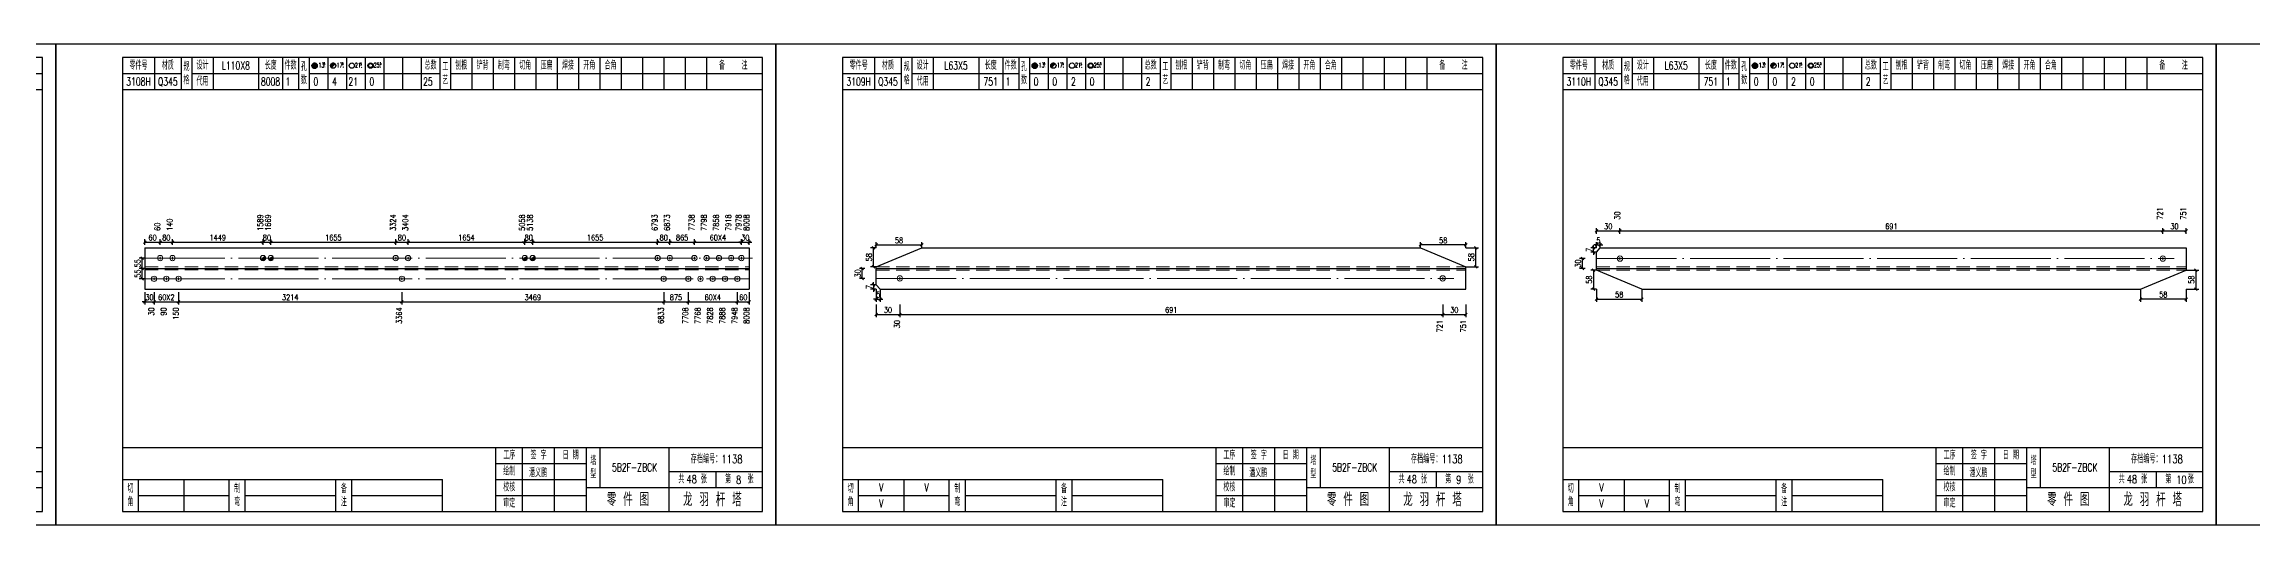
# Model space of a CAD drawing. Header units: millimetres. Extents: x 0 to 30240, y -10896 to -1348.
# Drawn here: x 1886 to 2713, y -9369 to -9189 of the extents above; entities that cross this region are included whole.
import ezdxf
from ezdxf.enums import TextEntityAlignment as Align

# ---------------------------------------------------------------- set-up
doc = ezdxf.new("R2010")
doc.units = ezdxf.units.MM
doc.header["$LTSCALE"] = 20
doc.header["$PDMODE"] = 1
doc.linetypes.add('DASHDOT2X', pattern=[1.75, 1.5, -0.125, 0, -0.125])
doc.linetypes.add('HIDDEN', pattern=[0.375, 0.25, -0.125])
for name, color, linetype, lineweight in [('1', 7, 'Continuous', 25), ('11', 3, 'Continuous', 13), ('2', 1, 'HIDDEN', 13), ('5', 1, 'Continuous', 13), ('7', 2, 'DASHDOT2X', 13)]:
    doc.layers.add(name, color=color, linetype=linetype, lineweight=lineweight)
doc.styles.get("Standard").update_dxf_attribs({"font": 'simplex', "width": 0.7, "bigfont": 'gbhzfs.shx'})
doc.styles.add('SYMBOL_TXT', font='txt.shx', dxfattribs={"width": 0.6})
doc.styles.add('TITLE_TXT', font='simplex.shx', dxfattribs={"width": 0.75, "height": 2.5, "bigfont": 'gbhzfs.shx'})
doc.dimstyles.get("Standard").update_dxf_attribs({"dimtxt": 2.1, "dimasz": 1, "dimexe": 1.05, "dimexo": 0, "dimgap": 0.63, "dimtad": 1, "dimzin": 0, "dimdsep": 46, "dimtxsty": 'standard', "dimblk": 'OBLIQUE', "dimblk1": 'OBLIQUE', "dimblk2": 'OBLIQUE', "dimcen": 0.09, "dimadec": 0, "dimazin": 0, "dimtfac": 1, "dimtdec": 1, "dimtix": 1, "dimtmove": 0, "dimatfit": 3, "dimfxl": 0, "dimtolj": 1, "dimtzin": 0, "dimarcsym": 0})
pattern_1 = [(0, (-3, 0), (0, 0.0125), [])]

# ---------------------------------------------------------------- blocks, each defined once
blk = doc.blocks.new('M12_HOLE')
h = blk.add_hatch()
h.set_pattern_fill('LINE', scale=0.1, style=0)
h.set_pattern_definition(pattern_1)
h.paths.add_polyline_path([(-5, 0, 1), (-1, 0, 1)])
at = {"color": 7}
blk.add_circle((-3, 0), 2, dxfattribs=at)
at = {"color": 7, "attachment_point": 1, "style": 'SYMBOL_TXT'}
for s, insert, char_height, width in [('13\\f??|b0|i0|c0|p54;.', (-0.1, 2.1), 3.5, 5.707), ('5', (3.7, 2.3), 1.8, 2.931)]:
    blk.add_mtext(s, dxfattribs=dict(at, insert=insert, char_height=char_height, width=width))
blk = doc.blocks.new('M16_HOLE')
h = blk.add_hatch()
h.set_pattern_fill('LINE', scale=0.1, style=0)
h.set_pattern_definition(pattern_1)
h.paths.add_polyline_path([(-1.6, 1.4, 0.668179), (-5, 0, 0.198912), (-4.4, -1.4)])
at = {"color": 7}
blk.add_circle((-3, 0), 2, dxfattribs=at)
at = {"color": 7, "attachment_point": 1, "style": 'SYMBOL_TXT'}
for s, insert, char_height, width in [('17.', (-0.4, 2.1), 3.5, 6.316), ('5', (3.6, 2.3), 1.8, 1.822)]:
    blk.add_mtext(s, dxfattribs=dict(at, insert=insert, char_height=char_height, width=width))
blk = doc.blocks.new('M20_HOLE')
at = {"color": 7}
blk.add_circle((-3, 0), 2, dxfattribs=at)
at = {"color": 7, "attachment_point": 1, "style": 'SYMBOL_TXT'}
for s, insert, char_height, width in [('21.', (-0.7, 2), 3.5, 6.074), ('5', (3.3, 2), 1.8, 1.458)]:
    blk.add_mtext(s, dxfattribs=dict(at, insert=insert, char_height=char_height, width=width))
blk = doc.blocks.new('M24_HOLE')
at = {"color": 7}
for radius in [2, 1.5]:
    blk.add_circle((-3, 0), radius, dxfattribs=at)
at = {"color": 7, "attachment_point": 1, "style": 'SYMBOL_TXT'}
for s, insert, char_height, width in [('25.', (-0.7, 2.1), 3.5, 2.429), ('5', (3.9, 2.3), 1.8, 1.944)]:
    blk.add_mtext(s, dxfattribs=dict(at, insert=insert, char_height=char_height, width=width))
blk = doc.blocks.new('JgCard')
for p, q in [((270, 180), (0, 180)), ((0, 180), (0, 0)), ((265, 175), (25, 175)), ((25, 175), (25, 5)), ((37, 175), (37, 163)), ((47, 175), (47, 163)), ((51, 175), (51, 163)), ((59, 175), (59, 163)), ((76, 175), (76, 163)), ((85, 175), (85, 163)), ((91, 175), (91, 163)), ((95, 175), (95, 163)), ((102, 175), (102, 163)), ((109, 175), (109, 163)), ((116, 175), (116, 163)), ((123, 175), (123, 163)), ((130, 175), (130, 163)), ((137, 175), (137, 163)), ((144, 175), (144, 163)), ((148, 175), (148, 163)), ((156, 175), (156, 163)), ((164, 175), (164, 163)), ((172, 175), (172, 163)), ((180, 175), (180, 163)), ((188, 175), (188, 163)), ((196, 175), (196, 163)), ((204, 175), (204, 163)), ((212, 175), (212, 163)), ((220, 175), (220, 163)), ((228, 175), (228, 163)), ((236, 175), (236, 163)), ((244, 175), (244, 163)), ((265, 5), (265, 175)), ((270, 0), (270, 180)), ((25, 169), (47, 169)), ((51, 169), (91, 169)), ((95, 169), (144, 169)), ((148, 169), (265, 169)), ((25, 163), (265, 163)), ((25, 29), (265, 29)), ((165, 5), (165, 29)), ((175, 5), (175, 29)), ((187, 5), (187, 29)), ((199, 5), (199, 29)), ((204, 29), (204, 14)), ((230, 5), (230, 29)), ((25, 17), (145, 17)), ((31, 5), (31, 17)), ((48, 17), (48, 5)), ((65, 5), (65, 17)), ((71, 5), (71, 17)), ((105, 5), (105, 17)), ((111, 5), (111, 17)), ((145, 5), (145, 17)), ((165, 23), (199, 23)), ((165, 17), (199, 17)), ((230, 20), (265, 20)), ((247.5, 20), (247.5, 14)), ((31, 11), (65, 11)), ((71, 11), (105, 11)), ((111, 11), (145, 11)), ((165, 11), (199, 11)), ((199, 14), (265, 14)), ((0, 0), (270, 0)), ((25, 5), (265, 5))]:
    blk.add_line(p, q)
blk.add_lwpolyline([(96.03, 171.99, -1), (98.03, 171.99, -1)], format="xyb", close=True)
blk.add_point((145, 96))
at = {"xscale": 0.5, "yscale": 0.5, "zscale": 0.5}
for name, p in [('M12_HOLE', (98.53, 171.99)), ('M16_HOLE', (105.5, 172)), ('M20_HOLE', (112.5, 172)), ('M24_HOLE', (119.5, 172))]:
    blk.add_blockref(name, p, dxfattribs=at)
at = {"style": 'TITLE_TXT', "width": 0.75}
for s, height, p in [('存档编号：1138', 3.076, (238.02, 23.07)), ('潘义鹏', 3, (177.45, 17.91)), ('龙 羽 杆 塔', 5, (235.17, 6.97))]:
    blk.add_text(s, height=height, dxfattribs=at).set_placement(p)
at = {"attachment_point": 5, "style": 'TITLE_TXT'}
for s, insert, char_height, width in [('长度', (80.5, 172), 3, 8), ('件数', (88, 172), 3, 6), ('总数', (140.5, 172), 3, 7), ('刨根', (152, 172), 3, 8), ('铲背', (160, 172), 3, 8), ('制弯', (168, 172), 3, 8), ('切角', (176, 172), 3, 8), ('开角', (200, 172), 3, 8), ('合角', (208, 172), 3, 8), ('备    注', (254, 172), 3, 22), ('零件号', (31, 172), 3, 15), ('材质', (42, 172), 3, 8), ('规格', (49, 169), 3, 4), ('代用', (55, 166), 3, 8), ('设计', (55, 172), 3, 8), ('孔数', (93, 169), 3, 4), ('工\\P艺', (146, 169), 3, 4), ('压扁', (184, 172), 3, 8), ('焊接', (192, 172), 3, 8), ('工序', (170, 26), 3, 10), ('签 字', (181, 26), 3, 12), ('日 期', (193, 26), 3, 12), ('塔\\P型', (201.5, 21.5), 3, 5), ('绘制', (170, 20), 3, 10), ('共    张', (238.75, 17), 3, 17.5), ('第    张', (256.25, 17), 3, 17.5), ('切\\P角', (28, 11), 3, 6), ('制\\P弯', (68, 11), 3, 6), ('备\\P注', (108, 11), 3, 6), ('校核', (170, 14), 3, 10), ('审定', (170, 8), 3, 10), ('零 件 图', (214.5, 9.5), 5, 31)]:
    blk.add_mtext(s, dxfattribs=dict(at, insert=insert, char_height=char_height, width=width))
blk = doc.blocks.new('M20')
for p, q in [((-0.5, 0), (0.5, 0)), ((0, -0.5), (0, 0.5))]:
    blk.add_line(p, q)
blk.add_circle((0, 0), 1)
blk = doc.blocks.new('M16')
for p, q in [((-0.71, -0.71), (0.71, 0.71)), ((-0.4, 0), (0.4, 0)), ((0, 0.4), (0, -0.4))]:
    blk.add_line(p, q)
blk.add_circle((0, 0), 1)
for radius in [0.8, 0.6, 0.4, 0.2]:
    blk.add_arc((0, 0), radius, 225, 45)
blk = doc.blocks.new('_Oblique')
at = {"color": 0, "linetype": 'ByBlock', "lineweight": -2}
blk.add_line((-0.5, -0.5), (0.5, 0.5), dxfattribs=at)
blk = doc.blocks.new('*D5421')
at = {"layer": '11', "color": 0, "lineweight": -2}
for p, q in [((1923.4, -9285.63), (1922.4, -9285.63)), ((1923.4, -9281.96), (1923.4, -9286.68)), ((1923.4, -9285.63), (1926.84, -9285.63)), ((1926.84, -9281.96), (1926.84, -9286.68)), ((1926.84, -9285.63), (1927.84, -9285.63))]:
    blk.add_line(p, q, dxfattribs=at)
at = {"layer": 'Defpoints', "color": 0}
for p in [(1923.4, -9281.96), (1926.84, -9281.96), (1926.84, -9285.63)]:
    blk.add_point(p, dxfattribs=at)
at = {"layer": '11', "color": 0, "lineweight": -2}
blk.add_blockref('_Oblique', (1923.4, -9285.63), dxfattribs=at)
at = {"layer": '11', "color": 0, "lineweight": -2, "rotation": 180}
blk.add_blockref('_Oblique', (1926.84, -9285.63), dxfattribs=at)
at = {"layer": '11', "color": 0, "insert": (1925.12, -9283.95), "char_height": 2.1, "attachment_point": 5}
blk.add_mtext('\\A1;30', dxfattribs=at)
blk = doc.blocks.new('*D5431')
at = {"layer": '11', "color": 0, "lineweight": -2}
for p, q in [((1967.69, -9263.27), (1966.69, -9263.27)), ((1967.69, -9264.32), (1967.69, -9262.22)), ((1967.69, -9263.27), (1970.63, -9263.27)), ((1970.63, -9264.32), (1970.63, -9262.22)), ((1970.63, -9263.27), (1971.63, -9263.27))]:
    blk.add_line(p, q, dxfattribs=at)
at = {"layer": 'Defpoints', "color": 0}
for p in [(1967.69, -9264.32), (1970.63, -9263.27), (1970.63, -9264.32)]:
    blk.add_point(p, dxfattribs=at)
at = {"layer": '11', "color": 0, "lineweight": -2}
blk.add_blockref('_Oblique', (1967.69, -9263.27), dxfattribs=at)
at = {"layer": '11', "color": 0, "lineweight": -2, "rotation": 180}
blk.add_blockref('_Oblique', (1970.63, -9263.27), dxfattribs=at)
at = {"layer": '11', "color": 0, "insert": (1969.16, -9261.59), "char_height": 2.1, "attachment_point": 5}
blk.add_mtext('\\A1;80', dxfattribs=at)
blk = doc.blocks.new('*D5435')
at = {"layer": '11', "color": 0, "lineweight": -2}
for p, q in [((2065.85, -9263.27), (2064.85, -9263.27)), ((2065.85, -9264.32), (2065.85, -9262.22)), ((2065.85, -9263.27), (2068.79, -9263.27)), ((2068.79, -9264.32), (2068.79, -9262.22)), ((2068.79, -9263.27), (2069.79, -9263.27))]:
    blk.add_line(p, q, dxfattribs=at)
at = {"layer": 'Defpoints', "color": 0}
for p in [(2065.85, -9264.32), (2068.79, -9263.27), (2068.79, -9264.32)]:
    blk.add_point(p, dxfattribs=at)
at = {"layer": '11', "color": 0, "lineweight": -2}
blk.add_blockref('_Oblique', (2065.85, -9263.27), dxfattribs=at)
at = {"layer": '11', "color": 0, "lineweight": -2, "rotation": 180}
blk.add_blockref('_Oblique', (2068.79, -9263.27), dxfattribs=at)
at = {"layer": '11', "color": 0, "insert": (2067.32, -9261.59), "char_height": 2.1, "attachment_point": 5}
blk.add_mtext('\\A1;80', dxfattribs=at)
blk = doc.blocks.new('*D5440')
at = {"layer": '11', "color": 0, "lineweight": -2}
for p, q in [((2147.06, -9263.27), (2146.06, -9263.27)), ((2147.06, -9264.32), (2147.06, -9262.22)), ((2147.06, -9263.27), (2150, -9263.27)), ((2150, -9264.32), (2150, -9262.22)), ((2150, -9263.27), (2151, -9263.27))]:
    blk.add_line(p, q, dxfattribs=at)
at = {"layer": 'Defpoints', "color": 0}
for p in [(2147.06, -9264.32), (2150, -9263.27), (2150, -9264.32)]:
    blk.add_point(p, dxfattribs=at)
at = {"layer": '11', "color": 0, "lineweight": -2}
blk.add_blockref('_Oblique', (2147.06, -9263.27), dxfattribs=at)
at = {"layer": '11', "color": 0, "lineweight": -2, "rotation": 180}
blk.add_blockref('_Oblique', (2150, -9263.27), dxfattribs=at)
at = {"layer": '11', "color": 0, "insert": (2148.53, -9261.59), "char_height": 2.1, "attachment_point": 5}
blk.add_mtext('\\A1;30', dxfattribs=at)
blk = doc.blocks.new('*D5446')
at = {"layer": '11', "color": 0, "lineweight": -2}
for p, q in [((2196.55, -9279.3), (2196.55, -9278.3)), ((2197.6, -9279.3), (2195.5, -9279.3)), ((2197.6, -9280.91), (2195.5, -9280.91)), ((2196.55, -9279.3), (2196.55, -9280.91)), ((2196.55, -9280.91), (2196.55, -9281.91))]:
    blk.add_line(p, q, dxfattribs=at)
at = {"layer": 'Defpoints', "color": 0}
for p in [(2196.55, -9280.91), (2197.6, -9279.3), (2197.6, -9280.91)]:
    blk.add_point(p, dxfattribs=at)
at = {"layer": '11', "color": 0, "lineweight": -2}
for p, rotation in [((2196.55, -9279.3), 270), ((2196.55, -9280.91), 90)]:
    blk.add_blockref('_Oblique', p, dxfattribs=dict(at, rotation=rotation))
at = {"layer": '11', "color": 0, "insert": (2194.87, -9280.11), "char_height": 2.1, "attachment_point": 5, "rotation": 90}
blk.add_mtext('\\A1;7', dxfattribs=at)
blk = doc.blocks.new('*D5447')
at = {"layer": '11', "color": 0, "lineweight": -2}
for p, q in [((2197.6, -9284.58), (2196.6, -9284.58)), ((2197.6, -9280.91), (2197.6, -9285.63)), ((2197.6, -9284.58), (2199.07, -9284.58)), ((2199.07, -9280.91), (2199.07, -9285.63)), ((2199.07, -9284.58), (2200.07, -9284.58))]:
    blk.add_line(p, q, dxfattribs=at)
at = {"layer": 'Defpoints', "color": 0}
for p in [(2197.6, -9280.91), (2199.07, -9280.91), (2199.07, -9284.58)]:
    blk.add_point(p, dxfattribs=at)
at = {"layer": '11', "color": 0, "lineweight": -2}
blk.add_blockref('_Oblique', (2197.6, -9284.58), dxfattribs=at)
at = {"layer": '11', "color": 0, "lineweight": -2, "rotation": 180}
blk.add_blockref('_Oblique', (2199.07, -9284.58), dxfattribs=at)
at = {"layer": '11', "color": 0, "insert": (2198.34, -9282.9), "char_height": 2.1, "attachment_point": 5}
blk.add_mtext('\\A1;5', dxfattribs=at)
blk = doc.blocks.new('*D5451')
at = {"layer": '11', "color": 0, "lineweight": -2}
for p, q in [((2401.62, -9265.37), (2401.62, -9263.27)), ((2418.7, -9264.32), (2401.62, -9264.32)), ((2418.7, -9265.37), (2418.7, -9263.27))]:
    blk.add_line(p, q, dxfattribs=at)
at = {"layer": 'Defpoints', "color": 0}
for p in [(2401.62, -9264.32), (2401.62, -9265.37), (2418.7, -9265.37)]:
    blk.add_point(p, dxfattribs=at)
at = {"layer": '11', "color": 0, "lineweight": -2, "rotation": 180}
blk.add_blockref('_Oblique', (2401.62, -9264.32), dxfattribs=at)
at = {"layer": '11', "color": 0, "lineweight": -2}
blk.add_blockref('_Oblique', (2418.7, -9264.32), dxfattribs=at)
at = {"layer": '11', "color": 0, "insert": (2410.16, -9262.64), "char_height": 2.1, "attachment_point": 5}
blk.add_mtext('\\A1;58', dxfattribs=at)
blk = doc.blocks.new('*D5456')
at = {"layer": '11', "color": 0, "lineweight": -2}
for p, q in [((2467.6, -9273.75), (2465.5, -9273.75)), ((2466.55, -9273.75), (2466.55, -9280.91)), ((2467.6, -9280.91), (2465.5, -9280.91))]:
    blk.add_line(p, q, dxfattribs=at)
at = {"layer": 'Defpoints', "color": 0}
for p in [(2467.6, -9273.75), (2466.55, -9280.91), (2467.6, -9280.91)]:
    blk.add_point(p, dxfattribs=at)
at = {"layer": '11', "color": 0, "lineweight": -2}
for p, rotation in [((2466.55, -9273.75), 90), ((2466.55, -9280.91), 270)]:
    blk.add_blockref('_Oblique', p, dxfattribs=dict(at, rotation=rotation))
at = {"layer": '11', "color": 0, "insert": (2464.87, -9277.33), "char_height": 2.1, "attachment_point": 5, "rotation": 90}
blk.add_mtext('\\A1;58', dxfattribs=at)
blk = doc.blocks.new('*D5458')
at = {"layer": '11', "color": 0, "lineweight": -2}
for p, q in [((2467.6, -9265.37), (2465.5, -9265.37)), ((2467.6, -9266.97), (2465.5, -9266.97)), ((2466.55, -9265.37), (2466.55, -9264.37)), ((2466.55, -9266.97), (2466.55, -9265.37)), ((2466.55, -9266.97), (2466.55, -9267.97))]:
    blk.add_line(p, q, dxfattribs=at)
at = {"layer": 'Defpoints', "color": 0}
for p in [(2466.55, -9265.37), (2467.6, -9265.37), (2467.6, -9266.97)]:
    blk.add_point(p, dxfattribs=at)
at = {"layer": '11', "color": 0, "lineweight": -2}
for p, rotation in [((2466.55, -9265.37), 270), ((2466.55, -9266.97), 90)]:
    blk.add_blockref('_Oblique', p, dxfattribs=dict(at, rotation=rotation))
at = {"layer": '11', "color": 0, "insert": (2464.87, -9266.17), "char_height": 2.1, "attachment_point": 5, "rotation": 90}
blk.add_mtext('\\A1;7', dxfattribs=at)
blk = doc.blocks.new('*D5459')
at = {"layer": '11', "color": 0, "lineweight": -2}
for p, q in [((2467.6, -9264.32), (2466.6, -9264.32)), ((2467.6, -9265.37), (2467.6, -9263.27)), ((2467.6, -9264.32), (2469.07, -9264.32)), ((2469.07, -9265.37), (2469.07, -9263.27)), ((2469.07, -9264.32), (2470.07, -9264.32))]:
    blk.add_line(p, q, dxfattribs=at)
at = {"layer": 'Defpoints', "color": 0}
for p in [(2467.6, -9265.37), (2469.07, -9264.32), (2469.07, -9265.37)]:
    blk.add_point(p, dxfattribs=at)
at = {"layer": '11', "color": 0, "lineweight": -2}
blk.add_blockref('_Oblique', (2467.6, -9264.32), dxfattribs=at)
at = {"layer": '11', "color": 0, "lineweight": -2, "rotation": 180}
blk.add_blockref('_Oblique', (2469.07, -9264.32), dxfattribs=at)
at = {"layer": '11', "color": 0, "insert": (2468.34, -9262.64), "char_height": 2.1, "attachment_point": 5}
blk.add_mtext('\\A1;5', dxfattribs=at)
blk = doc.blocks.new('*D5460')
at = {"layer": '11', "color": 0, "lineweight": -2}
for p, q in [((2688.7, -9273.75), (2693.43, -9273.75)), ((2692.38, -9273.75), (2692.38, -9280.91)), ((2688.7, -9280.91), (2693.43, -9280.91))]:
    blk.add_line(p, q, dxfattribs=at)
at = {"layer": 'Defpoints', "color": 0}
for p in [(2688.7, -9273.75), (2688.7, -9280.91), (2692.38, -9280.91)]:
    blk.add_point(p, dxfattribs=at)
at = {"layer": '11', "color": 0, "lineweight": -2}
for p, rotation in [((2692.38, -9273.75), 90), ((2692.38, -9280.91), 270)]:
    blk.add_blockref('_Oblique', p, dxfattribs=dict(at, rotation=rotation))
at = {"layer": '11', "color": 0, "insert": (2690.7, -9277.33), "char_height": 2.1, "attachment_point": 5, "rotation": 90}
blk.add_mtext('\\A1;58', dxfattribs=at)
blk = doc.blocks.new('*D5461')
at = {"layer": '11', "color": 0, "lineweight": -2}
for p, q in [((2671.62, -9280.91), (2671.62, -9285.63)), ((2688.7, -9284.58), (2671.62, -9284.58)), ((2688.7, -9280.91), (2688.7, -9285.63))]:
    blk.add_line(p, q, dxfattribs=at)
at = {"layer": 'Defpoints', "color": 0}
for p in [(2671.62, -9280.91), (2671.62, -9284.58), (2688.7, -9280.91)]:
    blk.add_point(p, dxfattribs=at)
at = {"layer": '11', "color": 0, "lineweight": -2, "rotation": 180}
blk.add_blockref('_Oblique', (2671.62, -9284.58), dxfattribs=at)
at = {"layer": '11', "color": 0, "lineweight": -2}
blk.add_blockref('_Oblique', (2688.7, -9284.58), dxfattribs=at)
at = {"layer": '11', "color": 0, "insert": (2680.16, -9282.9), "char_height": 2.1, "attachment_point": 5}
blk.add_mtext('\\A1;58', dxfattribs=at)

msp = doc.modelspace()

# ---------------------------------------------------------------- linework, layer by layer
at = {"layer": '1'}
for p, q in [((1923.4, -9265.367), (1923.4, -9280.907)), ((1923.4, -9265.367), (2150, -9265.367)), ((2150, -9265.367), (2150, -9280.907)), ((2197.6, -9272.521), (2214.683, -9265.367)), ((2214.683, -9265.367), (2401.617, -9265.367)), ((2401.617, -9265.367), (2418.7, -9272.521)), ((2467.6, -9266.971), (2469.073, -9265.367)), ((2467.6, -9273.137), (2467.6, -9266.971)), ((2469.073, -9265.367), (2688.7, -9265.367)), ((2688.7, -9265.367), (2688.7, -9273.137)), ((1923.4, -9273.137), (2150, -9273.137)), ((2197.6, -9273.137), (2197.6, -9272.521)), ((2197.6, -9279.304), (2197.6, -9273.137)), ((2197.6, -9273.137), (2418.7, -9273.137)), ((2418.7, -9273.137), (2418.7, -9272.521)), ((2418.7, -9280.907), (2418.7, -9273.137)), ((2467.6, -9273.754), (2467.6, -9273.137)), ((2467.6, -9273.137), (2688.7, -9273.137)), ((2484.683, -9280.907), (2467.6, -9273.754)), ((2671.617, -9280.907), (2688.7, -9273.754)), ((2688.7, -9273.137), (2688.7, -9273.754)), ((1923.4, -9280.907), (2150, -9280.907)), ((2199.073, -9280.907), (2197.6, -9279.304)), ((2199.073, -9280.907), (2418.7, -9280.907)), ((2484.683, -9280.907), (2671.617, -9280.907))]:
    msp.add_line(p, q, dxfattribs=at)
at = {"layer": '2'}
for p, q in [((1923.4, -9272.572), (2150, -9272.572)), ((1923.4, -9273.702), (2150, -9273.702)), ((2197.6, -9272.521), (2418.7, -9272.521)), ((2197.6, -9273.754), (2418.7, -9273.754)), ((2467.6, -9272.521), (2688.7, -9272.521)), ((2467.6, -9273.754), (2688.7, -9273.754))]:
    msp.add_line(p, q, dxfattribs=at)
at = {"layer": '7'}
for p, q in [((1923.4, -9269.252), (2151.26, -9269.252)), ((2467.6, -9269.437), (2684.163, -9269.437)), ((1923.4, -9277.022), (2149.71, -9277.022)), ((2197.6, -9276.837), (2414.163, -9276.837))]:
    msp.add_line(p, q, dxfattribs=at)

# ---------------------------------------------------------------- block references
at = {"layer": '1'}
for p in [(1620, -9369.137), (1890, -9369.137), (2160, -9369.137), (2430, -9369.137), (2700, -9369.137)]:
    msp.add_blockref('JgCard', p, dxfattribs=at)
at = {"layer": '5'}
for name, p in [('M20', (1929.14, -9269.252)), ('M20', (1933.74, -9269.252)), ('M16', (1967.687, -9269.252)), ('M16', (1970.627, -9269.252)), ('M20', (2017.458, -9269.252)), ('M20', (2022.058, -9269.252)), ('M16', (2065.848, -9269.252)), ('M16', (2068.788, -9269.252)), ('M20', (2115.62, -9269.252)), ('M20', (2120.22, -9269.252)), ('M20', (2129.41, -9269.252)), ('M20', (2134.01, -9269.252)), ('M20', (2138.61, -9269.252)), ('M20', (2143.21, -9269.252)), ('M20', (2147.06, -9269.252)), ('M20', (2476.436, -9269.437)), ('M20', (2679.963, -9269.437)), ('M20', (1926.84, -9277.022)), ('M20', (1931.44, -9277.022)), ('M20', (1936.04, -9277.022)), ('M20', (2019.758, -9277.022)), ('M20', (2117.92, -9277.022)), ('M20', (2127.11, -9277.022)), ('M20', (2131.71, -9277.022)), ('M20', (2136.31, -9277.022)), ('M20', (2140.91, -9277.022)), ('M20', (2145.51, -9277.022)), ('M20', (2206.436, -9276.837)), ('M20', (2409.963, -9276.837))]:
    msp.add_blockref(name, p, dxfattribs=at)

# ---------------------------------------------------------------- texts
at = {"style": 'TITLE_TXT', "width": 0.75}
for s, p in [('48', (2126.46, -9353.604)), ('8', (2145.015, -9353.781)), ('48', (2396.46, -9353.604)), ('9', (2415.015, -9353.781)), ('48', (2666.46, -9353.604)), ('10', (2685.015, -9353.781))]:
    msp.add_text(s, height=3, dxfattribs=at).set_placement(p)
at = {"layer": '1', "width": 0.7}
for s, p in [('L110X8', (1957.5, -9197.137)), ('L63X5', (2227.5, -9197.137)), ('L63X5', (2497.5, -9197.137)), ('3108H', (1921, -9203.137)), ('Q345', (1932, -9203.137)), ('8008', (1970.5, -9203.137)), ('1', (1977, -9203.137)), ('0', (1987.5, -9203.137)), ('4', (1994.5, -9203.137)), ('21', (2001.5, -9203.137)), ('0', (2008.5, -9203.137)), ('25', (2029.5, -9203.137)), ('3109H', (2191, -9203.137)), ('Q345', (2202, -9203.137)), ('751', (2240.5, -9203.137)), ('1', (2247, -9203.137)), ('0', (2257.5, -9203.137)), ('0', (2264.5, -9203.137)), ('2', (2271.5, -9203.137)), ('0', (2278.5, -9203.137)), ('2', (2299.5, -9203.137)), ('3110H', (2461, -9203.137)), ('Q345', (2472, -9203.137)), ('751', (2510.5, -9203.137)), ('1', (2517, -9203.137)), ('0', (2527.5, -9203.137)), ('0', (2534.5, -9203.137)), ('2', (2541.5, -9203.137)), ('0', (2548.5, -9203.137)), ('2', (2569.5, -9203.137)), ('V', (2199.5, -9355.137)), ('V', (2199.5, -9361.137)), ('V', (2216.5, -9355.137)), ('V', (2469.5, -9355.137)), ('V', (2469.5, -9361.137)), ('V', (2486.5, -9361.137))]:
    msp.add_text(s, height=3, dxfattribs=at).set_placement(p, align=Align.MIDDLE_CENTER)
for s, p in [('30', (2476.463, -9254.867)), ('721', (2679.918, -9254.867)), ('751', (2688.7, -9254.867)), ('60', (1929.14, -9259.067)), ('140', (1933.74, -9259.067)), ('1589', (1967.687, -9259.067)), ('1669', (1970.627, -9259.067)), ('3324', (2017.458, -9259.067)), ('3404', (2022.058, -9259.067)), ('5058', (2065.848, -9259.067)), ('5138', (2068.788, -9259.067)), ('6793', (2115.62, -9259.067)), ('6873', (2120.22, -9259.067)), ('7738', (2129.41, -9259.067)), ('7798', (2134.01, -9259.067)), ('7858', (2138.61, -9259.067)), ('7918', (2143.21, -9259.067)), ('7978', (2147.06, -9259.067)), ('8008', (2150, -9259.067))]:
    msp.add_text(s, height=2.1, rotation=90, dxfattribs=at).set_placement(p)
for s, p in [('30', (1926.84, -9287.732)), ('90', (1931.44, -9287.732)), ('150', (1936.04, -9287.732)), ('3364', (2019.758, -9287.732)), ('6833', (2117.92, -9287.732)), ('7708', (2127.11, -9287.732)), ('7768', (2131.71, -9287.732)), ('7828', (2136.31, -9287.732)), ('7888', (2140.91, -9287.732)), ('7948', (2145.51, -9287.732)), ('8008', (2150, -9287.732)), ('30', (2206.463, -9292.457)), ('721', (2409.918, -9292.457)), ('751', (2418.7, -9292.457))]:
    msp.add_text(s, height=2.1, rotation=90, dxfattribs=at).set_placement(p, align=Align.RIGHT)
at = {"layer": '1', "char_height": 3, "width": 26, "attachment_point": 5}
for insert in [(2107, -9347.637), (2377, -9347.637), (2647, -9347.637)]:
    msp.add_mtext('5B2F-ZBCK', dxfattribs=dict(at, insert=insert))

# ---------------------------------------------------------------- dimensions: what is measured, and where the dimension line sits
at = {"layer": '1'}
for base, p1, p2, text in [((1922.35, -9269.252), (1923.35, -9273.137), (1923.35, -9269.252), '55'), ((2462.35, -9269.437), (2463.35, -9273.137), (2463.35, -9269.437), '30'), ((1922.35, -9273.137), (1923.35, -9277.022), (1923.35, -9273.137), '55'), ((2192.35, -9273.137), (2193.35, -9276.837), (2193.35, -9273.137), '30')]:
    msp.add_linear_dim(base=base, p1=p1, p2=p2, angle=90, text=text, dimstyle='standard', dxfattribs=at).render()
at = {"layer": '11'}
for base, p1, p2, text in [((1929.14, -9263.267), (1923.4, -9264.317), (1929.14, -9264.317), '60'), ((1933.74, -9263.267), (1929.14, -9264.317), (1933.74, -9264.317), '80'), ((1967.687, -9263.267), (1933.74, -9264.317), (1967.687, -9264.317), '1449'), ((2017.458, -9263.267), (1970.627, -9264.317), (2017.458, -9264.317), '1655'), ((2022.058, -9263.267), (2017.458, -9264.317), (2022.058, -9264.317), '80'), ((2065.848, -9263.267), (2022.058, -9264.317), (2065.848, -9264.317), '1654'), ((2115.62, -9263.267), (2068.788, -9264.317), (2115.62, -9264.317), '1655'), ((2120.22, -9263.267), (2115.62, -9264.317), (2120.22, -9264.317), '80'), ((2129.41, -9263.267), (2120.22, -9264.317), (2129.41, -9264.317), '865'), ((2147.06, -9263.267), (2129.41, -9264.317), (2147.06, -9264.317), '60X4'), ((2214.683, -9264.317), (2197.6, -9265.367), (2214.683, -9265.367), '58'), ((2476.436, -9259.067), (2467.6, -9260.117), (2476.436, -9260.117), '30'), ((2679.963, -9259.067), (2476.436, -9260.117), (2679.963, -9260.117), '691'), ((2688.7, -9259.067), (2679.963, -9260.117), (2688.7, -9260.117), '30'), ((1936.04, -9285.632), (1926.84, -9281.957), (1936.04, -9281.957), '60X2'), ((2019.758, -9285.632), (1936.04, -9281.957), (2019.758, -9281.957), '3214'), ((2117.92, -9285.632), (2019.758, -9281.957), (2117.92, -9281.957), '3469'), ((2127.11, -9285.632), (2117.92, -9281.957), (2127.11, -9281.957), '875'), ((2145.51, -9285.632), (2127.11, -9281.957), (2145.51, -9281.957), '60X4'), ((2150, -9285.632), (2145.51, -9281.957), (2150, -9281.957), '60'), ((2206.436, -9290.357), (2197.6, -9286.682), (2206.436, -9286.682), '30'), ((2409.963, -9290.357), (2206.436, -9286.682), (2409.963, -9286.682), '691'), ((2418.7, -9290.357), (2409.963, -9286.682), (2418.7, -9286.682), '30'), ((2484.683, -9284.582), (2467.6, -9280.907), (2484.683, -9280.907), '58')]:
    msp.add_linear_dim(base=base, p1=p1, p2=p2, text=text, dimstyle='standard', dxfattribs=at).render()
for base, p1, p2, text, picture, middle in [((1970.627, -9263.267), (1967.687, -9264.317), (1970.627, -9264.317), '80', '*D5431', (1969.157, -9261.587)), ((2068.788, -9263.267), (2065.848, -9264.317), (2068.788, -9264.317), '80', '*D5435', (2067.318, -9261.587)), ((2150, -9263.267), (2147.06, -9264.317), (2150, -9264.317), '30', '*D5440', (2148.53, -9261.587)), ((2401.617, -9264.317), (2418.7, -9265.367), (2401.617, -9265.367), '58', '*D5451', (2410.158, -9262.637)), ((2469.073, -9264.317), (2467.6, -9265.367), (2469.073, -9265.367), '5', '*D5459', (2468.336, -9262.637)), ((1926.84, -9285.632), (1923.4, -9281.957), (1926.84, -9281.957), '30', '*D5421', (1925.12, -9283.952)), ((2199.073, -9284.582), (2197.6, -9280.907), (2199.073, -9280.907), '5', '*D5447', (2198.336, -9282.902)), ((2671.617, -9284.582), (2688.7, -9280.907), (2671.617, -9280.907), '58', '*D5461', (2680.158, -9282.902))]:
    dim = msp.add_linear_dim(base=base, p1=p1, p2=p2, text=text, dimstyle='standard', dxfattribs=at)
    dim.commit()
    dim.dimension.update_dxf_attribs({"geometry": picture, "text_midpoint": middle})
for base, p1, p2 in [((2196.55, -9265.367), (2197.6, -9272.521), (2197.6, -9265.367)), ((2422.375, -9265.367), (2418.7, -9272.521), (2418.7, -9265.367))]:
    msp.add_linear_dim(base=base, p1=p1, p2=p2, angle=90, text='58', dimstyle='standard', dxfattribs=at).render()
for base, p1, p2, text, picture, middle in [((2466.55, -9265.367), (2467.6, -9266.971), (2467.6, -9265.367), '7', '*D5458', (2464.87, -9266.169)), ((2196.55, -9280.907), (2197.6, -9279.304), (2197.6, -9280.907), '7', '*D5446', (2194.87, -9280.106)), ((2466.55, -9280.907), (2467.6, -9273.754), (2467.6, -9280.907), '58', '*D5456', (2464.87, -9277.331)), ((2692.375, -9280.907), (2688.7, -9273.754), (2688.7, -9280.907), '58', '*D5460', (2690.695, -9277.331))]:
    dim = msp.add_linear_dim(base=base, p1=p1, p2=p2, angle=90, text=text, dimstyle='standard', dxfattribs=at)
    dim.commit()
    dim.dimension.update_dxf_attribs({"geometry": picture, "text_midpoint": middle})

doc.saveas('drawing.dxf')
